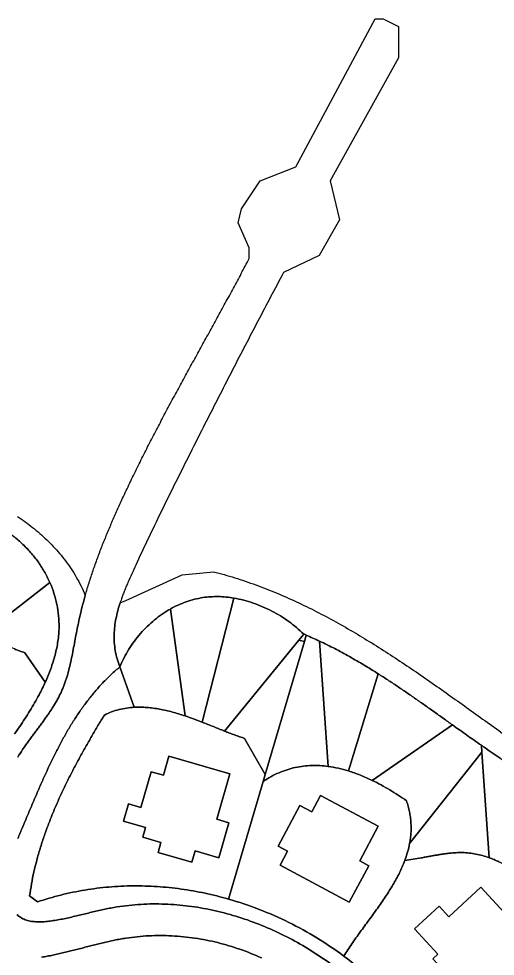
# Model space of a CAD drawing. Header units: millimetres. Extents: x -96818 to 270234, y -28968 to 336819.
# Drawn here: x 39142 to 136556, y 145245 to 336819 of the extents above; entities that cross this region are included whole.
import ezdxf

# ---------------------------------------------------------------- set-up
doc = ezdxf.new("R2010")
doc.units = ezdxf.units.MM
for name, color, linetype in [('02_CHALETS', 7, 'Continuous'), ('03_SHARED_CURVES', 7, 'Continuous'), ('REGION_HOLES', 7, 'Continuous')]:
    doc.layers.add(name, color=color, linetype=linetype)

msp = doc.modelspace()

# ---------------------------------------------------------------- linework, layer by layer
at = {"layer": '02_CHALETS'}
for points in [[(69821, 186118), (82306, 182538), (79639, 173235), (82105, 172528), (80049, 165361), (75180, 166757), (74527, 164482), (67613, 166465), (68196, 168498), (64496, 169559), (65073, 171572), (60574, 172863), (61586, 176392), (64132, 175662), (66224, 182957), (68710, 182244)], [(100863, 178118), (112653, 171810), (108864, 164727), (110706, 163741), (106718, 156287), (92589, 163846), (94111, 166692), (92185, 167722), (96629, 176027), (99051, 174731)], [(127084, 153287), (133627, 159334), (143094, 149090), (139365, 145643), (141046, 143823), (132169, 135619), (123789, 144686), (124832, 145650), (120035, 150840), (125056, 155481)]]:
    msp.add_lwpolyline(points, close=True, dxfattribs=at)
at = {"layer": '03_SHARED_CURVES'}
for points in [[(38940, 185937, -0.0079965), (39934, 187471, -0.0043617), (40459, 188240, -0.0032641), (40995, 189000, -0.0026698), (41535, 189746, -0.0015214), (42081, 190488, -0.0009216), (42625, 191218, 0.000278), (43169, 191948, 0.0008846), (43706, 192671, 0.0021434), (44238, 193396, 0.0027583), (44756, 194118, 0.0040811), (45265, 194847, 0.0047054), (45754, 195576, 0.0060809), (46228, 196315, 0.0067145), (46678, 197059, 0.0080991), (47106, 197816, 0.0087386), (47506, 198582, 0.0100414), (47877, 199363, 0.0096924), (48205, 200129, 0.0085502), (48504, 200906, 0.0080178), (48779, 201698, 0.0068505), (49031, 202498, 0.0121183), (49479, 204137, 0.0076713), (49861, 205792, 0.0056598), (50205, 207482, 0.0015872), (50524, 209177, -0.000377), (50840, 210881, -0.00435), (51173, 212582, -0.0100332), (51902, 215817, -0.0090515), (52755, 219021, -0.006847), (53517, 221559, -0.0061375), (54345, 224076, -0.0057745), (55233, 226574, -0.0050341), (56174, 229052, -0.0046722), (57167, 231518, -0.0039249), (58201, 233966, -0.003565), (59276, 236407, -0.0028246), (60382, 238834, -0.0032995), (61851, 241956, -0.0028376), (63358, 245060, -0.0026215), (64905, 248159, -0.0021751), (66482, 251244, -0.0019611), (68089, 254323, -0.0015273), (69717, 257391, -0.0013146), (71364, 260453, -0.0008889), (73024, 263508, -0.000677), (74694, 266556, -0.000254), (76369, 269601, -0.0000421), (78042, 272638, 0.000384), (79713, 275677, 0.0005966), (81371, 278706, 0.001032), (83020, 281741, 0.0012462), (84645, 284765, 0.0016969), (86252, 287800), (86252, 290028), (84024, 295121), (84661, 297985), (88481, 303715), (95802, 306580), (112035, 336819), (113627, 336819), (116810, 335227), (116810, 328861), (102804, 303715), (104714, 295757), (100576, 288436), (93255, 284935, 0.0013839), (88030, 275027, 0.0015513), (82864, 265089, 0.0016136), (77769, 255135, 0.0016951), (72740, 245147, 0.0009944), (70264, 240162, 0.0015971), (67813, 235165, 0.0019007), (65410, 230175, 0.0025837), (63051, 225164, 0.0018549), (62233, 223385, 0.0055612), (61442, 221595, 0.0034722), (61068, 220705, 0.0044926), (60708, 219810, 0.0049588), (60370, 218920, 0.0060638), (60051, 218023, 0.0020985), (59952, 217730, 0.002224), (59856, 217436, 0.0130264), (59387, 215842, 0.0169548), (59016, 214223, 0.0186502), (58764, 212612, 0.0223181), (58646, 210987, 0.0240756), (58679, 209346, 0.0259907), (58876, 207716, 0.0275896), (59265, 206034, 0.0263477), (59833, 204403, 0.0148934), (58013, 202788, 0.0142319), (56291, 201070, 0.0135109), (54693, 199289, 0.0123216), (53190, 197428, 0.0115836), (51782, 195504, 0.0101057), (50460, 193521, 0.00937), (49209, 191479, 0.0077981), (48030, 189395, 0.0070741), (46903, 187258, 0.0055234), (45830, 185093, 0.0048133), (44792, 182885, 0.0033289), (43790, 180661, 0.0026306), (42807, 178405, 0.001211), (41841, 176143, 0.0005204), (40876, 173862, -0.0008588), (39911, 171583, 0.0001964), (39423, 170436, 0.0034067), (38943, 169285, 0.005012)], [(38914, 235118, -0.0096539), (40469, 234025, -0.0102245), (41983, 232869, -0.0112961), (43445, 231650, -0.0118799), (44857, 230356, -0.0128144), (46204, 228994, -0.0134032), (47495, 227544, -0.0140538), (48704, 226026, -0.0146334), (49852, 224402, -0.0148489), (50902, 222713, -0.0154015), (51885, 220895, -0.0150816), (52755, 219021, 0.0090515), (51902, 215817, 0.0100332), (51173, 212582, 0.00435), (50840, 210881, 0.000377), (50524, 209177, -0.0015872), (50205, 207482, -0.0056598), (49861, 205792, -0.0076713), (49479, 204137, -0.0121183), (49031, 202498, -0.0068505), (48779, 201698, -0.0080178), (48504, 200906, -0.0085502), (48205, 200129, -0.0096924), (47877, 199363, -0.0100414), (47506, 198582, -0.0087386), (47106, 197816, -0.0080991), (46678, 197059, -0.0067145), (46228, 196315, -0.0060809), (45754, 195576, -0.0047054), (45265, 194847, -0.0040811), (44756, 194118, -0.0027583), (44238, 193396, -0.0021434), (43706, 192671, -0.0008846), (43169, 191948, -0.000278), (42625, 191218, 0.0009216), (42081, 190488, 0.0015214), (41535, 189746, 0.0026698), (40995, 189000, 0.0032641), (40459, 188240, 0.0043617), (39934, 187471, 0.0079965), (38940, 185937, 0.0039842)], [(38273, 190667, 0.0046588), (39353, 192219, 0.0053129), (40403, 193793, 0.0066465), (41415, 195391, 0.0073132), (42380, 197013, 0.0086897), (43292, 198666, 0.0071075), (43947, 199946, 0.0081045), (44562, 201245, 0.0089805), (45154, 202613, 0.0102949), (45692, 204002, 0.0108594), (46164, 205393, 0.0124046), (46572, 206804, 0.0130248), (46901, 208212, 0.0147315), (47152, 209635, 0.0154124), (47314, 211052, 0.0170886), (47385, 212477, 0.0283157), (47287, 214817, 0.026803), (46933, 217133, 0.0261585), (46336, 219399, 0.0252751), (45509, 221592, 0.0274031), (44357, 223882, 0.0275474), (42961, 226033, 0.0136095), (42181, 227042, 0.0127402), (41349, 228009, 0.0123226), (40465, 228938, 0.0113055), (39537, 229824, 0.0109055), (38560, 230678, 0.0098569)], [(38943, 169285, -0.0034067), (39423, 170436, -0.0001964), (39911, 171583, 0.0008588), (40876, 173862, -0.0005204), (41841, 176143, -0.001211), (42807, 178405, -0.0026306), (43790, 180661, -0.0033289), (44792, 182885, -0.0048133), (45830, 185093, -0.0055234), (46903, 187258, -0.0070741), (48030, 189395, -0.0077981), (49209, 191479, -0.00937), (50460, 193521, -0.0101057), (51782, 195504, -0.0115836), (53190, 197428, -0.0123216), (54693, 199289, -0.0135109), (56291, 201070, -0.0142319), (58013, 202788, -0.0148934), (59833, 204403, -0.0263477), (59265, 206034, -0.0275896), (58876, 207716, -0.0259907), (58679, 209346, -0.0240756), (58646, 210987, -0.0223181), (58764, 212612, -0.0186502), (59016, 214223, -0.0169548), (59387, 215842, -0.0130264), (59856, 217436), (61032, 217968), (72565, 223183), (78931, 223820, -0.0130362), (83297, 222585, -0.0120209), (87595, 221134, -0.0113489), (91794, 219494, -0.0100655), (95918, 217676, -0.0093938), (99974, 215696, -0.0080048), (103958, 213576, -0.0073419), (107896, 211323, -0.0059505), (111773, 208966, -0.0052988), (115620, 206507, -0.0039504), (119422, 203978, -0.0033084), (123205, 201380, -0.0020073), (126961, 198741, -0.0013716), (130709, 196070, -0.0000976), (134450, 193389, 0.0005362), (138191, 190711, 0.0018135)], [(38241, 208059, 0.0067151), (39322, 207646, 0.0092644), (40416, 207268), (44562, 201245, -0.0081045), (43947, 199946, -0.0071075), (43292, 198666, -0.0086897), (42380, 197013, -0.0073132), (41415, 195391, -0.0066465), (40403, 193793, -0.0053129), (39353, 192219, -0.0046588), (38273, 190667, -0.0033723)], [(145805, 185354, -0.0000175), (147735, 184012, -0.0006554)], [(108419, 143076, 0.0125132), (105585, 145293, -0.0058127), (106395, 146538, -0.0042259), (107229, 147766, -0.0034895), (108087, 148989, -0.0020032), (108959, 150202, -0.0012767), (109838, 151410, 0.0001807), (110720, 152615, 0.0009082), (111593, 153813, 0.0024214), (112458, 155017, 0.0031615), (113296, 156213, 0.0048172), (114116, 157421, 0.0055819), (114894, 158622, 0.0074551), (115640, 159842, 0.0082564), (116330, 161054, 0.0103779), (116974, 162291, 0.011226), (117550, 163523, 0.0135219), (118063, 164782, 0.005338), (119766, 165054, 0.0028317), (121463, 165353, 0.000679), (122240, 165495, -0.0002609), (123016, 165639, -0.0007563), (123752, 165773, -0.001908), (124488, 165903, -0.0024281), (125190, 166021, -0.0037709), (125894, 166130, -0.0043104), (126569, 166224, -0.0057868), (127247, 166304, -0.0063374), (127902, 166365, -0.0078347), (128559, 166408, -0.008383), (129203, 166429, -0.0097239), (129846, 166426, -0.0215338), (131233, 166334, -0.0205678), (132607, 166126, -0.0199548), (133965, 165806, -0.0183473), (135295, 165383, -0.0138037), (136317, 164984, -0.0127252), (137316, 164531, -0.0124376)], [(104486, 142503, 0.0187466), (100410, 145428, 0.0188169), (96127, 148038, 0.0189431), (91673, 150311, 0.0196107), (87058, 152233, 0.0199297), (82343, 153773, 0.0211228), (77519, 154921, 0.0216479), (72655, 155646, 0.0231625), (67748, 155933, 0.0118371), (65297, 155905, 0.0122111), (62850, 155758, 0.0124128), (60409, 155491, 0.012733), (57984, 155102, 0.0060022), (56757, 154858, 0.0039237), (55535, 154589, 0.0029096), (54308, 154301, 0.0008638), (53083, 154004, -0.000141), (51848, 153703, -0.0021156), (50611, 153407, -0.0031108), (49357, 153122, -0.0049853), (48100, 152856, -0.0064064), (46841, 152620, -0.0112647), (45574, 152429, -0.0065666), (44957, 152358, -0.0083079), (44337, 152306, -0.0089591), (43740, 152276, -0.0112893), (43143, 152270, -0.0120316), (42575, 152291, -0.015135), (42009, 152343, -0.0160115), (41479, 152425, -0.0199135), (40956, 152545, -0.020976), (40471, 152699, -0.0251609), (40002, 152898, -0.026414), (39569, 153136, -0.0293745), (39165, 153420, -0.0293619), (38794, 153754, -0.025733)], [(38794, 153754, 0.0293619), (39165, 153420, 0.0293745), (39569, 153136, 0.026414), (40002, 152898, 0.0251609), (40471, 152699, 0.020976), (40956, 152545, 0.0199135), (41479, 152425, 0.0160115), (42009, 152343, 0.015135), (42575, 152291, 0.0120316), (43143, 152270, 0.0112893), (43740, 152276, 0.0089591), (44337, 152306, 0.0083079), (44957, 152358, 0.0065666), (45574, 152429, 0.0112647), (46841, 152620, 0.0064064), (48100, 152856, 0.0049853), (49357, 153122, 0.0031108), (50611, 153407, 0.0021156), (51848, 153703, 0.000141), (53083, 154004, -0.0008638), (54308, 154301, -0.0029096), (55535, 154589, -0.0039237), (56757, 154858, -0.0060022), (57984, 155102, -0.012733), (60409, 155491, -0.0124128), (62850, 155758, -0.0122111), (65297, 155905, -0.0118371), (67748, 155933, -0.0231625), (72655, 155646, -0.0216479), (77519, 154921, -0.0211228), (82343, 153773, -0.0199297), (87058, 152233, -0.0196107), (91673, 150311, -0.0189431), (96127, 148038, -0.0188169), (100410, 145428, -0.0187466), (104486, 142503, -0.0188071)], [(43824, 145067, 0.0063108), (44964, 145257, 0.0056942), (46107, 145477, 0.0044042), (47245, 145719, 0.0037959), (48386, 145982, 0.0025463), (49524, 146259, 0.0019449), (50666, 146548, 0.0007321), (51806, 146844, 0.0001348), (52951, 147142, -0.0010576), (54095, 147438, -0.0016537), (55243, 147728, -0.0028442), (56394, 148009, -0.003442), (57549, 148274, -0.0046408), (58707, 148521, -0.0052421), (59871, 148745, -0.0064414), (61039, 148942, -0.0132831), (63374, 149242, -0.0128581), (65722, 149418, -0.0127007), (68083, 149475, -0.0123495), (70444, 149414, -0.0243467), (75164, 148943, -0.0235616), (79817, 148023, -0.0234378), (84370, 146668, -0.0236007), (88776, 144892, -0.02382)]]:
    msp.add_lwpolyline(points, format="xyb", dxfattribs=at)
for points in [[(44357, 223882, -0.0274031), (45509, 221592), (31742, 210901, 0.0071482), (30322, 211488, 0.0102263), (28883, 212025, 0.0116525), (27450, 212489, 0.0150913), (25995, 212877), (35407, 233020, -0.0084732), (36491, 232274, -0.0094775), (37549, 231490, -0.0098569), (38560, 230678, -0.0109055), (39537, 229824, -0.0113055), (40465, 228938, -0.0123226), (41349, 228009, -0.0127402), (42181, 227042, -0.0136095), (42961, 226033, -0.0275474)], [(45154, 202613, -0.0089805), (44562, 201245), (40416, 207268, -0.0092644), (39322, 207646, -0.0067151), (38241, 208059, -0.0056059), (37153, 208506, -0.0032991), (36074, 208972, -0.0022206), (34991, 209454, -0.0000494), (33910, 209941, 0.0010203), (32828, 210425, 0.0032037), (31742, 210901), (45509, 221592, -0.0252751), (46336, 219399, -0.0261585), (46933, 217133, -0.026803), (47287, 214817, -0.0283157), (47385, 212477, -0.0170886), (47314, 211052, -0.0154124), (47152, 209635, -0.0147315), (46901, 208212, -0.0130248), (46572, 206804, -0.0124046), (46164, 205393, -0.0108594), (45692, 204002, -0.0102949)], [(83128, 218437), (76633, 193081, 0.0043734), (74894, 193738, 0.0074132), (73141, 194354), (70146, 216201, -0.0209776), (71731, 217009, -0.0224486), (73381, 217677, -0.0230574), (75071, 218188, -0.0245586), (76801, 218535, -0.0218262), (78370, 218702, -0.0200299), (79948, 218736, -0.0193637), (81543, 218646, -0.0177096)], [(76633, 193081), (83128, 218437, -0.021578), (85126, 218012, -0.0196781), (87082, 217424, -0.0191243), (89003, 216680, -0.0182265), (90862, 215794, -0.0179113), (92640, 214784, -0.0180924), (94341, 213649, -0.0180047), (95915, 212425, -0.0193968), (97393, 211087), (96387, 209857), (81192, 191266, -0.0013908), (80065, 191715, 0.000064), (78939, 192167, 0.0007555), (77787, 192627, 0.0021013)], [(68477, 215159, -0.0224311), (70146, 216201), (73141, 194354, 0.0064189), (71851, 194768, 0.008265), (70549, 195143, 0.0091398), (69251, 195469, 0.0112504), (67941, 195742, 0.0121839), (66641, 195949, 0.0145136), (65331, 196087, 0.0155159), (64033, 196146, 0.017806), (62735, 196117), (59833, 204403, -0.0212771), (60672, 206229, -0.0205781), (61662, 207978, -0.0203487), (62789, 209638, -0.0202872), (64048, 211201, -0.0202831), (65419, 212647, -0.0209125), (66904, 213975, -0.0211416)], [(97932, 210859, -0.0045147), (99293, 210260, -0.0042925), (100643, 209638), (102404, 184032, 0.0191069), (100725, 184192, 0.0212771), (99039, 184217, 0.0223125), (97351, 184093, 0.0235887), (95682, 183816, 0.024629), (93995, 183366, 0.0242698), (92360, 182753, 0.0252148), (90687, 181929, 0.0230353), (89101, 180947), (89533, 182411), (97544, 209545)], [(97393, 211087, -0.0009086), (97663, 210973, -0.0009006), (97932, 210859), (97544, 209545), (96387, 209857)], [(82233, 190860, -0.0019859), (81192, 191266), (96387, 209857), (97544, 209545), (89533, 182411), (85297, 189761, -0.006156), (84284, 190102, -0.0042134), (83278, 190465, -0.0035353)], [(100643, 209638, -0.0094879), (103728, 208111, -0.0081335), (106758, 206477, -0.0073921), (109725, 204755, -0.0059346), (112646, 202955), (106539, 183117, 0.0200473), (104490, 183661, 0.0214371), (102404, 184032)], [(112646, 202955, -0.0035575), (114577, 201713, -0.0028937), (116492, 200447, -0.0025635), (118394, 199158, -0.0019001), (120285, 197853, -0.0015707), (122169, 196534, -0.0009102), (124046, 195205, -0.0005812), (125920, 193869, 0.0000768), (127793, 192532), (111404, 181178, 0.0082868), (110207, 181733, 0.0092562), (108990, 182247, 0.009643), (107773, 182707, 0.0107687), (106539, 183117)], [(82011, 156932, 0.0172217), (77220, 158123, 0.0177334), (72357, 158978, 0.0180381), (67447, 159482, 0.0187188), (62513, 159624, 0.0191405), (57568, 159393, 0.0198348), (52657, 158776, 0.0203667), (47759, 157757, 0.0208437), (42962, 156338), (41371, 157612, -0.0112584), (41754, 160049, -0.0103547), (42242, 162468, -0.0099425), (42831, 164878, -0.0090079), (43511, 167264, -0.0086113), (44280, 169644, -0.0077052), (45127, 171996, -0.0073246), (46051, 174341, -0.006478), (47040, 176660, -0.0061118), (48093, 178967, -0.005334), (49199, 181250, -0.0049799), (50356, 183517, -0.0042659), (51554, 185762, -0.0039212), (52789, 187986, -0.0032568), (54055, 190192, -0.0029181), (55341, 192370, -0.0022831), (56650, 194535, -0.0265142), (58126, 195173, -0.0265841), (59661, 195651, -0.0250594), (61187, 195958, -0.0227597), (62735, 196117, -0.017806), (64033, 196146, -0.0155159), (65331, 196087, -0.0145136), (66641, 195949, -0.0121839), (67941, 195742, -0.0112504), (69251, 195469, -0.0091398), (70549, 195143, -0.008265), (71851, 194768, -0.0064189), (73141, 194354, -0.0074132), (74894, 193738, -0.0043734), (76633, 193081, -0.0021013), (77787, 192627, -0.0007555), (78939, 192167, -0.000064), (80065, 191715, 0.0013908), (81192, 191266, 0.0019859), (82233, 190860, 0.0035353), (83278, 190465, 0.0042134), (84284, 190102, 0.006156), (85297, 189761), (89533, 182411), (89101, 180947)], [(127793, 192532, 0.0007864), (130745, 190432, 0.0024147), (133710, 188352), (133808, 186930), (119055, 168290, 0.0147742), (119219, 169335, 0.0155988), (119318, 170389, 0.0161441), (119352, 171465, 0.0163309), (119315, 172540, 0.0168355), (119204, 173651, 0.016275), (119019, 174751, 0.0167211), (118747, 175900, 0.0154818), (118401, 177028, 0.0077856), (116708, 178164, 0.0091997), (114978, 179241, 0.0099777), (113212, 180249, 0.011855), (111404, 181178)], [(133710, 188352, 0.000279), (134000, 188150, 0.0002945), (134290, 187949, 0.0028355), (137550, 185724, 0.0008381), (140825, 183522, -0.0001604), (144108, 181322, -0.0021474), (147382, 179106), (141120, 162230, 0.0106136), (140214, 162864, 0.010868), (139281, 163459, 0.0113841), (138311, 164019, 0.0124376), (137316, 164531, 0.0127252), (136317, 164984, 0.0138037), (135295, 165383), (133808, 186930)], [(133808, 186930), (135295, 165383, 0.0183473), (133965, 165806, 0.0199548), (132607, 166126, 0.0205678), (131233, 166334, 0.0215338), (129846, 166426, 0.0097239), (129203, 166429, 0.008383), (128559, 166408, 0.0078347), (127902, 166365, 0.0063374), (127247, 166304, 0.0057868), (126569, 166224, 0.0043104), (125894, 166130, 0.0037709), (125190, 166021, 0.0024281), (124488, 165903, 0.001908), (123752, 165773, 0.0007563), (123016, 165639, 0.0002609), (122240, 165495, -0.000679), (121463, 165353, -0.0028317), (119766, 165054, -0.005338), (118063, 164782, 0.0205265), (118636, 166514, 0.0234042), (119055, 168290)], [(105585, 145293, 0.0226821), (100115, 148983, 0.0223326), (94336, 152167, 0.0223927), (88281, 154828, 0.0227622), (82011, 156932), (89101, 180947, -0.0230353), (90687, 181929, -0.0252148), (92360, 182753, -0.0242698), (93995, 183366, -0.024629), (95682, 183816, -0.0235887), (97351, 184093, -0.0223125), (99039, 184217, -0.0212771), (100725, 184192, -0.0191069), (102404, 184032, -0.0214371), (104490, 183661, -0.0200473), (106539, 183117, -0.0107687), (107773, 182707, -0.009643), (108990, 182247, -0.0092562), (110207, 181733, -0.0082868), (111404, 181178, -0.011855), (113212, 180249, -0.0099777), (114978, 179241, -0.0091997), (116708, 178164, -0.0077856), (118401, 177028, -0.0154818), (118747, 175900, -0.0167211), (119019, 174751, -0.016275), (119204, 173651, -0.0168355), (119315, 172540, -0.0163309), (119352, 171465, -0.0161441), (119318, 170389, -0.0155988), (119219, 169335, -0.0147742), (119055, 168290, -0.0234042), (118636, 166514, -0.0205265), (118063, 164782, -0.0135219), (117550, 163523, -0.011226), (116974, 162291, -0.0103779), (116330, 161054, -0.0082564), (115640, 159842, -0.0074551), (114894, 158622, -0.0055819), (114116, 157421, -0.0048172), (113296, 156213, -0.0031615), (112458, 155017, -0.0024214), (111593, 153813, -0.0009082), (110720, 152615, -0.0001807), (109838, 151410, 0.0012767), (108959, 150202, 0.0020032), (108087, 148989, 0.0034895), (107229, 147766, 0.0042259), (106395, 146538, 0.0058127)]]:
    msp.add_lwpolyline(points, format="xyb", close=True, dxfattribs=at)
at = {"layer": 'REGION_HOLES'}
for points in [[(137550, 185724, -0.0028355), (134290, 187949, -0.0002945), (134000, 188150, -0.000279), (133710, 188352, -0.0024147), (130745, 190432, -0.0007864), (127793, 192532, -0.0000768), (125920, 193869, 0.0005812), (124046, 195205, 0.0009102), (122169, 196534, 0.0015707), (120285, 197853, 0.0019001), (118394, 199158, 0.0025635), (116492, 200447, 0.0028937), (114577, 201713, 0.0035575), (112646, 202955, 0.0059346), (109725, 204755, 0.0073921), (106758, 206477, 0.0081335), (103728, 208111, 0.0094879), (100643, 209638, 0.0042925), (99293, 210260, 0.0045147), (97932, 210859, 0.0009006), (97663, 210973, 0.0009086), (97393, 211087, 0.0193968), (95915, 212425, 0.0180047), (94341, 213649, 0.0180924), (92640, 214784, 0.0179113), (90862, 215794, 0.0182265), (89003, 216680, 0.0191243), (87082, 217424, 0.0196781), (85126, 218012, 0.021578), (83128, 218437, 0.0177096), (81543, 218646, 0.0193637), (79948, 218736, 0.0200299), (78370, 218702, 0.0218262), (76801, 218535, 0.0245586), (75071, 218188, 0.0230574), (73381, 217677, 0.0224486), (71731, 217009, 0.0209776), (70146, 216201, 0.0224311), (68477, 215159, 0.0211416), (66904, 213975, 0.0209125), (65419, 212647, 0.0202831), (64048, 211201, 0.0202872), (62789, 209638, 0.0203487), (61662, 207978, 0.0205781), (60672, 206229, 0.0212771), (59833, 204403), (62735, 196117, 0.0227597), (61187, 195958, 0.0250594), (59661, 195651, 0.0265841), (58126, 195173, 0.0265142), (56650, 194535, 0.0022831), (55341, 192370, 0.0029181), (54055, 190192, 0.0032568), (52789, 187986, 0.0039212), (51554, 185762, 0.0042659), (50356, 183517, 0.0049799), (49199, 181250, 0.005334), (48093, 178967, 0.0061118), (47040, 176660, 0.006478), (46051, 174341, 0.0073246), (45127, 171996, 0.0077052), (44280, 169644, 0.0086113), (43511, 167264, 0.0090079), (42831, 164878, 0.0099425), (42242, 162468, 0.0103547), (41754, 160049, 0.0112584), (41371, 157612), (42962, 156338, -0.0208437), (47759, 157757, -0.0203667), (52657, 158776, -0.0198348), (57568, 159393, -0.0191405), (62513, 159624, -0.0187188), (67447, 159482, -0.0180381), (72357, 158978, -0.0177334), (77220, 158123, -0.0172217), (82011, 156932, -0.0227622), (88281, 154828, -0.0223927), (94336, 152167, -0.0223326), (100115, 148983, -0.0226821), (105585, 145293, -0.0125132), (108419, 143076, -0.01278)], [(88776, 144892, 0.0236007), (84370, 146668, 0.0234378), (79817, 148023, 0.0235616), (75164, 148943, 0.0243467), (70444, 149414, 0.0123495), (68083, 149475, 0.0127007), (65722, 149418, 0.0128581), (63374, 149242, 0.0132831), (61039, 148942, 0.0064414), (59871, 148745, 0.0052421), (58707, 148521, 0.0046408), (57549, 148274, 0.003442), (56394, 148009, 0.0028442), (55243, 147728, 0.0016537), (54095, 147438, 0.0010576), (52951, 147142, -0.0001348), (51806, 146844, -0.0007321), (50666, 146548, -0.0019449), (49524, 146259, -0.0025463), (48386, 145982, -0.0037959), (47245, 145719, -0.0044042), (46107, 145477, -0.0056942), (44964, 145257, -0.0063108), (43824, 145067, -0.0076191)]]:
    msp.add_lwpolyline(points, format="xyb", dxfattribs=at)
for points in [[(69821, 186118), (68710, 182244), (66224, 182957), (64132, 175662), (61586, 176392), (60574, 172863), (65073, 171572), (64496, 169559), (68196, 168498), (67613, 166465), (74527, 164482), (75180, 166757), (80049, 165361), (82105, 172528), (79639, 173235), (82306, 182538)], [(100863, 178118), (99051, 174731), (96629, 176027), (92185, 167722), (94111, 166692), (92589, 163846), (106718, 156287), (110706, 163741), (108864, 164727), (112653, 171810)], [(127084, 153287), (125056, 155481), (120035, 150840), (124832, 145650), (123789, 144686), (132169, 135619), (141046, 143823), (139365, 145643), (143094, 149090), (133627, 159334)]]:
    msp.add_lwpolyline(points, close=True, dxfattribs=at)

doc.saveas('drawing.dxf')
